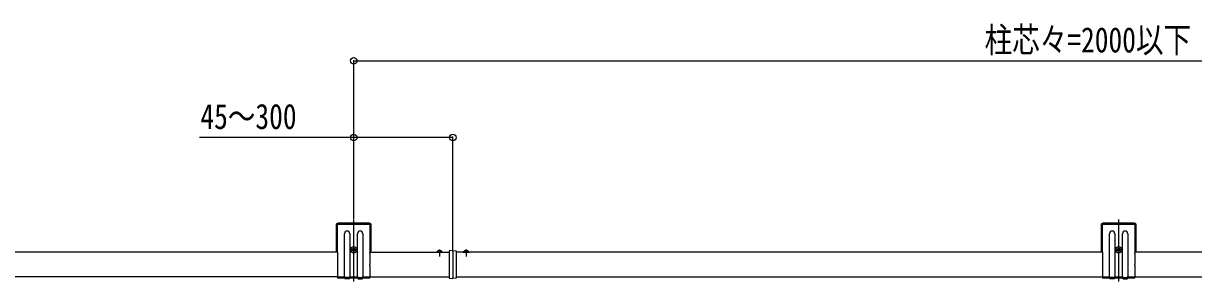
# Model space of a CAD drawing. Units: millimetres, scale not verified. Extents: x -4205 to 4205, y -2970 to 2970.
# Drawn here: x -27 to 1503, y 163 to 500 of the extents above; entities that cross this region are included whole.
import ezdxf
from ezdxf.enums import TextEntityAlignment as Align

# ---------------------------------------------------------------- set-up
doc = ezdxf.new("R2010")
doc.units = ezdxf.units.MM
doc.header["$LTSCALE"] = 16
doc.layers.add('0-4_YKK_A1', color=4, linetype='Continuous')
doc.layers.add('0-5_YKK_D', color=6, linetype='Continuous')
doc.styles.add('ＭＳ ゴシック', font='')
doc.styles.get('ＭＳ ゴシック').set_extended_font_data('MS Gothic')

msp = doc.modelspace()

# ---------------------------------------------------------------- linework, layer by layer
at = {"layer": '0-4_YKK_A1'}
for p, q in [((382, 236.72), (382, 203.22)), ((383.5, 236.72), (383.5, 201.72)), ((425.5, 239.22), (384.5, 239.22)), ((425.5, 237.72), (384.5, 237.72)), ((405, 163.02), (405, 243.92)), ((426.5, 201.72), (426.5, 236.72)), ((428, 203.22), (428, 236.72)), ((1382, 236.72), (1382, 203.22)), ((1383.5, 236.72), (1383.5, 201.72)), ((1425.5, 239.22), (1384.5, 239.22)), ((1425.5, 237.72), (1384.5, 237.72)), ((1405, 163.02), (1405, 243.92)), ((1426.5, 201.72), (1426.5, 236.72)), ((1428, 203.22), (1428, 236.72)), ((393, 167.72), (393, 225.42)), ((400, 225.42), (400, 167.72)), ((410, 167.72), (410, 225.42)), ((417, 225.42), (417, 167.72)), ((1393, 167.72), (1393, 225.42)), ((1400, 225.42), (1400, 167.72)), ((1410, 167.72), (1410, 225.42)), ((1417, 225.42), (1417, 167.72)), ((384, 201.22), (-574, 201.22)), ((384, 201.22), (382, 203.22)), ((384, 201.22), (384, 200.94)), ((384, 199.51), (384, 185.94)), ((400.75, 204.42), (409.25, 204.42)), ((409.25, 204.42), (400.75, 204.42)), ((403.76, 204.01), (402.93, 204.01)), ((405, 200.17), (405, 208.67)), ((406.25, 204.84), (407.08, 204.84)), ((428, 203.22), (426, 201.22)), ((426, 201.22), (530, 201.22)), ((426, 201.22), (426, 200.94)), ((426, 199.51), (426, 185.94)), ((513.4, 201.22), (520.6, 201.22)), ((514.95, 203.19), (515.86, 201.37)), ((517, 200.76), (515.86, 201.37)), ((517, 204.72), (517, 195.57)), ((517, 200.76), (518.15, 201.37)), ((519.05, 203.19), (518.15, 201.37)), ((530, 203.01), (530, 202.21)), ((534.5, 203.47), (530.19, 203.21)), ((534.5, 202.47), (534.5, 167.97)), ((1384, 201.22), (539, 201.22)), ((548.4, 201.22), (555.6, 201.22)), ((549.95, 203.19), (550.86, 201.37)), ((552, 200.76), (550.86, 201.37)), ((552, 204.72), (552, 195.57)), ((552, 200.76), (553.15, 201.37)), ((554.05, 203.19), (553.15, 201.37)), ((1384, 201.22), (1382, 203.22)), ((1384, 201.22), (1384, 200.94)), ((1384, 199.51), (1384, 185.94)), ((1400.75, 204.42), (1409.25, 204.42)), ((1409.25, 204.42), (1400.75, 204.42)), ((1403.76, 204.01), (1402.93, 204.01)), ((1405, 200.17), (1405, 208.67)), ((1406.25, 204.84), (1407.08, 204.84)), ((1428, 203.22), (1426, 201.22)), ((2384, 201.22), (1426, 201.22)), ((1426, 201.22), (1426, 200.94)), ((1426, 199.51), (1426, 185.94)), ((384, 184.51), (384, 167.72)), ((426, 184.51), (426, 167.72)), ((1384, 184.51), (1384, 167.72)), ((1426, 184.51), (1426, 167.72)), ((384, 169.22), (-574, 169.22)), ((384, 169.22), (394, 169.22)), ((399, 169.22), (411, 169.22)), ((416, 169.22), (426, 169.22)), ((426, 169.22), (530, 169.22)), ((539, 169.22), (1384, 169.22)), ((1384, 169.22), (1394, 169.22)), ((1399, 169.22), (1411, 169.22)), ((1416, 169.22), (1426, 169.22)), ((1426, 169.22), (2384, 169.22)), ((384, 167.72), (393, 167.72)), ((399, 166.72), (394, 166.72)), ((398, 168.22), (395, 168.22)), ((400, 167.72), (410, 167.72)), ((411, 166.72), (416, 166.72)), ((412, 168.22), (415, 168.22)), ((417, 167.72), (426, 167.72)), ((530.19, 167.24), (534.5, 166.97)), ((534.5, 166.97), (534.5, 167.97)), ((538.81, 167.24), (534.5, 166.97)), ((539, 168.23), (539, 167.44)), ((1384, 167.72), (1393, 167.72)), ((1399, 166.72), (1394, 166.72)), ((1398, 168.22), (1395, 168.22)), ((1400, 167.72), (1410, 167.72)), ((1411, 166.72), (1416, 166.72)), ((1412, 168.22), (1415, 168.22)), ((1417, 167.72), (1426, 167.72))]:
    msp.add_line(p, q, dxfattribs=at)
for points in [[(402.93, 204.01), (402.93, 204.84), (403.76, 204.84)], [(404.59, 205.67), (404.59, 206.5), (405.42, 206.5), (405.42, 205.67)], [(405.42, 203.18), (405.42, 202.35), (404.59, 202.35), (404.59, 203.18)], [(407.08, 204.84), (407.08, 204.01), (406.25, 204.01)], [(530, 202.21), (530, 168.23), (530, 167.44)], [(534.5, 202.47), (534.5, 203.47), (538.81, 203.21)], [(539, 203.01), (539, 202.21), (539, 168.23)], [(1402.93, 204.01), (1402.93, 204.84), (1403.76, 204.84)], [(1404.59, 205.67), (1404.59, 206.5), (1405.42, 206.5), (1405.42, 205.67)], [(1405.42, 203.18), (1405.42, 202.35), (1404.59, 202.35), (1404.59, 203.18)], [(1407.08, 204.84), (1407.08, 204.01), (1406.25, 204.01)]]:
    msp.add_lwpolyline(points, dxfattribs=at)
for centre, radius in [((405, 204.42), 4.25), ((405, 204.42), 2.25), ((1405, 204.42), 4.25), ((1405, 204.42), 2.25)]:
    msp.add_circle(centre, radius, dxfattribs=at)
for centre, radius, start, end in [((384.5, 236.72), 2.5, 90, 180), ((384.5, 236.72), 1, 90, 180), ((425.5, 236.72), 2.5, 0, 90), ((425.5, 236.72), 1, 0, 90), ((1384.5, 236.72), 2.5, 90, 180), ((1384.5, 236.72), 1, 90, 180), ((1425.5, 236.72), 2.5, 0, 90), ((1425.5, 236.72), 1, 0, 90), ((396.5, 225.42), 3.5, 0, 180), ((413.5, 225.42), 3.5, 0, 180), ((1396.5, 225.42), 3.5, 0, 180), ((1413.5, 225.42), 3.5, 0, 180), ((383.3, 200.22), 1, 314.427, 45.573), ((403.76, 205.67), 0.83, 270, 0), ((403.76, 203.18), 0.83, 0, 90), ((406.25, 205.67), 0.83, 180, 270), ((406.25, 203.18), 0.83, 90, 180), ((426.7, 200.22), 1, 134.427, 225.573), ((513.4, 201.38), 0.154, 152.71904, 270), ((517, 199.52), 4.2, 27.28096, 152.71904), ((520.6, 201.38), 0.154, 270, 27.28096), ((530.2, 203.01), 0.2, 93.5, 180), ((538.8, 203.01), 0.2, 0, 86.5), ((548.4, 201.38), 0.154, 152.71904, 270), ((552, 199.52), 4.2, 27.28096, 152.71904), ((555.6, 201.38), 0.154, 270, 27.28096), ((1383.3, 200.22), 1, 314.427, 45.573), ((1403.76, 205.67), 0.83, 270, 0), ((1403.76, 203.18), 0.83, 0, 90), ((1406.25, 205.67), 0.83, 180, 270), ((1406.25, 203.18), 0.83, 90, 180), ((1426.7, 200.22), 1, 134.427, 225.573), ((383.3, 185.22), 1, 314.427, 45.573), ((426.7, 185.22), 1, 134.427, 225.573), ((1383.3, 185.22), 1, 314.427, 45.573), ((1426.7, 185.22), 1, 134.427, 225.573), ((395, 169.22), 1, 180, 270), ((398, 169.22), 1, 270, 0), ((412, 169.22), 1, 180, 270), ((415, 169.22), 1, 270, 0), ((1395, 169.22), 1, 180, 270), ((1398, 169.22), 1, 270, 0), ((1412, 169.22), 1, 180, 270), ((1415, 169.22), 1, 270, 0), ((394, 167.72), 1, 180, 270), ((399, 167.72), 1, 270, 0), ((411, 167.72), 1, 180, 270), ((416, 167.72), 1, 270, 0), ((530.2, 167.44), 0.2, 180, 266.5), ((538.8, 167.44), 0.2, 273.5, 0), ((1394, 167.72), 1, 180, 270), ((1399, 167.72), 1, 270, 0), ((1411, 167.72), 1, 180, 270), ((1416, 167.72), 1, 270, 0)]:
    msp.add_arc(centre, radius, start, end, dxfattribs=at)
at = {"layer": '0-5_YKK_D'}
for p, q in [((405, 244.92), (405, 452.22)), ((405, 451.22), (2405, 451.22)), ((405, 244.92), (405, 352.22)), ((534.5, 204.47), (534.5, 352.22))]:
    msp.add_line(p, q, dxfattribs=at)
msp.add_lwpolyline([(534.5, 351.22), (405, 351.22), (203.6, 351.22)], dxfattribs=at)
for centre in [(405, 451.22), (405, 351.22), (534.5, 351.22)]:
    msp.add_circle(centre, 4.25, dxfattribs=at)

# ---------------------------------------------------------------- texts
at = {"layer": '0-5_YKK_D', "style": 'ＭＳ ゴシック', "width": 0.8}
for s, p in [('柱芯々=2000以下', (1229.8, 452.22)), ('45～300', (204.6, 352.22))]:
    msp.add_text(s, height=32.99, dxfattribs=at).set_placement(p, align=Align.BOTTOM_LEFT)

doc.saveas('drawing.dxf')
